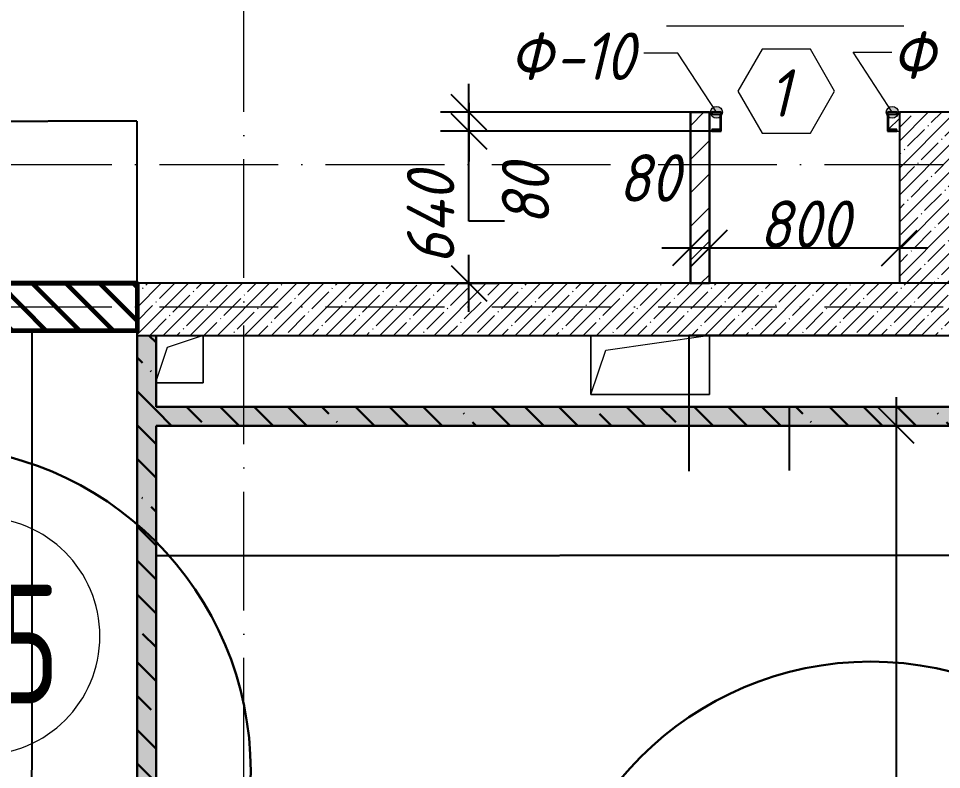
# Model space of a CAD drawing. Header units: millimetres. Extents: x 12986 to 523328, y -9759 to 30092.
# Drawn here: x 155708 to 159595, y 8552 to 11715 of the extents above; entities that cross this region are included whole.
import ezdxf

# ---------------------------------------------------------------- set-up
doc = ezdxf.new("R2010")
doc.units = ezdxf.units.MM
doc.linetypes.add('50_200_ШТРИХ_1Т_ш5_п1_п1_', pattern=[700, 500, -100, 0, -100])
for name, color, linetype, lineweight in [('0) ПГП', 1, 'Continuous', 30), ('1) ПГП Зеленый', 3, 'Continuous', 30), ('2) Расчет', 1, 'Continuous', 30), ('5) Блок ячеистый', 160, 'Continuous', 60), ('A-ANNO-DIMS', 7, 'Continuous', 9), ('A-AREA-IDEN', 7, 'Continuous', 9), ('A-DOOR-IDEN', 7, 'Continuous', 9), ('A-FLOR', 7, 'Continuous', 9), ('A-GENM', 7, 'Continuous', 9), ('A-GENM-1', 7, 'Continuous', 25), ('A-GENM-IDEN', 7, 'Continuous', 9), ('A-WALL-1', 7, 'Continuous', 25), ('A-WALL-PATT-1', 7, 'Continuous', 5), ('A-WALL-PATT-3', 250, 'Continuous', 5), ('Оси-2', 7, '50_200_ШТРИХ_1Т_ш5_п1_п1_', 9)]:
    doc.layers.add(name, color=color, linetype=linetype, lineweight=lineweight)
doc.layers.add('0)Допникки кружки', color=7, linetype='Continuous', plot=False)
for name, color, linetype, lineweight, true_color in [('A-WALL-2', 7, 'Continuous', 13, 0x000000), ('A-WALL-4', 7, 'Continuous', 25, 0x000000), ('A-WALL-5', 7, 'Continuous', 13, 0x008000)]:
    doc.layers.add(name, color=color, linetype=linetype, lineweight=lineweight, true_color=true_color)
doc.styles.add('ISOCPEUR_I_3', font='isocpeui.ttf', dxfattribs={"width": 0.9, "height": 200})
doc.styles.add('СПДС', font='ГОСТ тип А.ttf', dxfattribs={"width": 0.9})
doc.dimstyles.new('ISO-2_0_0_9К_СРЕДНИЙ_1', dxfattribs={"dimscale": 304.8, "dimtxt": 199.196235, "dimasz": 0.492126, "dimexe": 0.393701, "dimexo": 0, "dimgap": 0, "dimtad": 1, "dimdec": 0, "dimzin": 0, "dimdsep": 46, "dimtxsty": 'ISOCPEUR_I_3', "dimblk1": 'OBLIQUE', "dimblk2": 'OBLIQUE', "dimsah": 1, "dimcen": 0.09, "dimdle": 0.393701, "dimazin": 0, "dimtfac": 1, "dimtdec": 4, "dimtix": 1, "dimtmove": 2, "dimatfit": 3, "dimfxl": 1, "dimtvp": 1, "dimtolj": 1, "dimtzin": 0, "dimarcsym": 2})
doc.dimstyles.new('ISO-2_0_0_9К_СРЕДНИЙ_6', dxfattribs={"dimscale": 304.8, "dimtxt": 199.196235, "dimasz": 0.492126, "dimexe": 0.393701, "dimexo": 0, "dimgap": 0, "dimtad": 1, "dimdec": 0, "dimzin": 0, "dimdsep": 46, "dimtxsty": 'ISOCPEUR_I_3', "dimblk1": 'OBLIQUE', "dimblk2": 'OBLIQUE', "dimsah": 1, "dimcen": 0.09, "dimdle": 0.393701, "dimazin": 0, "dimtfac": 1, "dimtdec": 4, "dimtix": 1, "dimtmove": 1, "dimatfit": 3, "dimfxl": 1, "dimtvp": 1, "dimtolj": 1, "dimtzin": 0, "dimarcsym": 2})
doc.dimstyles.new('ISO-2_0_0_9К_СРЕДНИЙ_7', dxfattribs={"dimscale": 304.8, "dimtxt": 199.196235, "dimasz": 0.492126, "dimexe": 0.393701, "dimexo": 0, "dimgap": 0, "dimtad": 1, "dimdec": 0, "dimzin": 0, "dimdsep": 46, "dimtxsty": 'ISOCPEUR_I_3', "dimblk1": 'OBLIQUE', "dimblk2": 'OBLIQUE', "dimsah": 1, "dimcen": 0.09, "dimdle": 0.393701, "dimazin": 0, "dimtfac": 1, "dimtdec": 4, "dimtix": 1, "dimtmove": 0, "dimatfit": 3, "dimfxl": 1, "dimtvp": 1, "dimtolj": 1, "dimtzin": 0, "dimarcsym": 2})
doc.dimstyles.get("Standard").update_dxf_attribs({"dimtxt": 0.18, "dimasz": 0.18, "dimexe": 0.18, "dimexo": 0.0625, "dimgap": 0.09, "dimtad": 0, "dimtih": 1, "dimtoh": 1, "dimdec": 4, "dimzin": 0, "dimdsep": 46, "dimtxsty": 'Standard', "dimcen": 0.09, "dimadec": 0, "dimazin": 0, "dimtfac": 1, "dimtdec": 4, "dimtofl": 0, "dimtmove": 0, "dimatfit": 3, "dimfxl": 1, "dimtolj": 1, "dimtzin": 0, "dimarcsym": 0})
pattern_1 = [(50, (61996.893, 0), (72.873764, -6.37607), [7.62, -83.82]), (355, (61996.89, 0), (-14.09699, 76.422444), [6.096, -67.056]), (100.451, (62002.966, -0.53), (58.776964, 70.04687), [6.476, -71.236]), (46.184, (61996.89, 20.32), (108.43142, -16.817454), [11.43, -125.73]), (96.636, (62005.93, 18.92), (94.961, 98.97089), [9.714, -106.854]), (351.184, (61996.89, 20.32), (94.96227, 98.97018), [9.144, -100.584]), (21, (62007.053, 15.24), (60.64565, -40.906537), [7.62, -83.82]), (326, (62007.05, 15.24), (24.72083, 73.67493), [6.096, -67.056]), (71.451, (62012.11, 11.83), (85.36689, 32.768737), [6.476, -71.236]), (37.5, (61996.893, 0), (1.235525, 33.8224325), [3.353, -62.89, 3.353, -64.719, -67.31]), (37.5, (61996.893, 0), (1.235525, 33.8224325), [-134.315, 3.353, -63.957]), (7.5, (61996.893, 0), (26.728146, 40.072549), [3.353, -35.458, 3.353, -61.366, -25.654]), (7.5, (61996.893, 0), (26.728146, 40.072549), [-103.53, 3.353, -22.301]), (327.5, (61974.236, 0), (54.2363175, -2.292117), [3.353, -22.047, 3.353, -75.895, -105.156]), (327.5, (61974.236, 0), (54.2363175, -2.292117), [-104.648, 3.353, -101.803]), (317.5, (61964.076, 0), (59.25158, 10.17014), [3.353, -29.667, 3.353, -49.276, -74.676]), (317.5, (61964.076, 0), (59.25158, 10.17014), [-85.649, 3.353, -71.323])]
pattern_2 = [(135, (61996.9, 0), (-142.5612, -142.5612), []), (135, (62139.46, 0), (-142.5612, -142.5612), [252.016, -50.403, 3.353, -47.05])]
pattern_3 = [(45, (61996.89, 0), (-57.024626, 57.024626), []), (45, (62053.92, 0), (-57.024626, 57.024626), [100.806, -20.161, 3.353, -16.808])]
pattern_4 = [(45, (61996.89, 0), (-70.71068, 70.71068), [])]

# ---------------------------------------------------------------- blocks, each defined once
blk = doc.blocks.new('AR_Отверстие прямоугольное _в плите_ - AR_Отверстие прямоугольное _в плите_-24484115-АР1_Кладочный план 1 этажа')
at = {"layer": 'A-GENM'}
for p, q in [((-250, 124), (-250, -125)), ((-187.5, 62.5), (243, 124)), ((250, -125), (250, 124)), ((-250, -125), (-187.5, 62.5)), ((-250, -125), (250, -125))]:
    blk.add_line(p, q, dxfattribs=at)
blk = doc.blocks.new('AR_Отверстие прямоугольное _в плите_ - AR_Отверстие прямоугольное _в плите_-V75-АР1_Кладочный план 1 этажа')
at = {"layer": 'A-GENM'}
for p, q in [((-50, 50), (97, 99)), ((100, -100), (100, 99)), ((-98, -94), (-50, 50)), ((-98, -100), (100, -100))]:
    blk.add_line(p, q, dxfattribs=at)
blk = doc.blocks.new('Фахверк_СКБ_Швеллер - Ф-10_1_80х4030_развернут-26980940-АР1_Кладочный план 1 этажа')
at = {"layer": 'A-GENM-1'}
for p, q in [((165, 40), (125, 40)), ((125, 40), (125, -40)), ((165, 32.6), (165, 40)), ((129.5, 32.6), (165, 32.6)), ((129.5, -32.6), (129.5, 32.6)), ((165, -32.6), (129.5, -32.6)), ((165, -40), (165, -32.6)), ((125, -40), (165, -40))]:
    blk.add_line(p, q, dxfattribs=at)
blk = doc.blocks.new('Фахверк_СКБ_Швеллер - Ф-10_80х4030-26973473-АР1_Кладочный план 1 этажа')
at = {"layer": 'A-GENM-1'}
for p, q in [((165, 40), (125, 40)), ((125, 40), (125, -40)), ((165, 32.6), (165, 40)), ((129.5, 32.6), (165, 32.6)), ((129.5, -32.6), (129.5, 32.6)), ((165, -32.6), (129.5, -32.6)), ((165, -40), (165, -32.6)), ((125, -40), (165, -40))]:
    blk.add_line(p, q, dxfattribs=at)
blk = doc.blocks.new('DIMBLOCK201-АР1_Кладочный план 1 этажа')
at = {"layer": 'A-ANNO-DIMS', "color": 0, "lineweight": -2, "transparency": 16777216}
for p, q in [((155456.9, 10600.1), (155456.9, 11283)), ((155457.1, 11282.8), (155831.2, 11282.8)), ((156206.7, 11282.8), (155832.6, 11282.8)), ((156206.9, 10600.1), (156206.9, 11283))]:
    blk.add_line(p, q, dxfattribs=at)
at = {"layer": 'A-ANNO-DIMS', "color": 0, "transparency": 16777216}
for points in [[(155457.1, 11282.8), (155457.1, 11282.8), (155456.9, 11282.8)], [(156206.7, 11282.8), (156206.7, 11282.8), (156206.9, 11282.8)]]:
    blk.add_solid(points, dxfattribs=at)
at = {"layer": 'Defpoints', "color": 0, "transparency": 16777216}
for p in [(156206.9, 11282.8), (155456.9, 10600), (156206.9, 10600)]:
    blk.add_point(p, dxfattribs=at)
at = {"layer": 'A-ANNO-DIMS', "color": 0, "transparency": 16777216, "insert": (155831.9, 11282.8), "char_height": 0.18, "width": 455.087, "attachment_point": 5}
blk.add_mtext('\\A1;749.9999', dxfattribs=at)
blk = doc.blocks.new('DIMBLOCK214-АР1_Кладочный план 1 этажа')
at = {"layer": 'A-ANNO-DIMS', "color": 0, "lineweight": -2, "transparency": 16777216}
for p, q in [((159686.9, 10016.9), (159686.9, 9453)), ((156286.9, 9559.2), (156286.9, 9453)), ((156287.1, 9453.2), (157986.2, 9453.2)), ((159686.7, 9453.2), (157987.6, 9453.2))]:
    blk.add_line(p, q, dxfattribs=at)
at = {"layer": 'A-ANNO-DIMS', "color": 0, "transparency": 16777216}
for points in [[(156287.1, 9453.2), (156287.1, 9453.2), (156286.9, 9453.2)], [(159686.7, 9453.2), (159686.7, 9453.2), (159686.9, 9453.2)]]:
    blk.add_solid(points, dxfattribs=at)
at = {"layer": 'Defpoints', "color": 0, "transparency": 16777216}
for p in [(159686.9, 10017), (156286.9, 9559.3), (159686.9, 9453.2)]:
    blk.add_point(p, dxfattribs=at)
at = {"layer": 'A-ANNO-DIMS', "color": 0, "transparency": 16777216, "insert": (157986.9, 9453.2), "char_height": 0.18, "width": 625.17, "attachment_point": 5}
blk.add_mtext('\\A1;3400.0000', dxfattribs=at)
blk = doc.blocks.new('DIMBLOCK229-АР1_Кладочный план 1 этажа')
at = {"layer": 'A-ANNO-DIMS', "color": 0, "lineweight": -2, "transparency": 16777216}
for p, q in [((155657.3, 10400), (155763.5, 10400)), ((155763.3, 10399.8), (155763.3, 8550.2)), ((155763.3, 6700.2), (155763.3, 8549.8)), ((155657.3, 6700), (155763.5, 6700))]:
    blk.add_line(p, q, dxfattribs=at)
at = {"layer": 'A-ANNO-DIMS', "color": 0, "transparency": 16777216}
for points in [[(155763.3, 10399.8), (155763.3, 10399.8), (155763.3, 10400)], [(155763.3, 6700.2), (155763.3, 6700.2), (155763.3, 6700)]]:
    blk.add_solid(points, dxfattribs=at)
at = {"layer": 'Defpoints', "color": 0, "transparency": 16777216}
for p in [(155657.2, 10400), (155763.3, 10400), (155657.2, 6700)]:
    blk.add_point(p, dxfattribs=at)
at = {"layer": 'A-ANNO-DIMS', "color": 0, "transparency": 16777216, "insert": (155763.3, 8550), "char_height": 0.18, "width": 606.782, "attachment_point": 5}
blk.add_mtext('\\A1;3700.0000', dxfattribs=at)
blk = doc.blocks.new('DIMBLOCK236-АР1_Кладочный план 1 этажа')
at = {"layer": 'A-ANNO-DIMS', "color": 0, "lineweight": -2, "transparency": 16777216}
for p, q in [((159509.9, 10380), (158530, 10380)), ((158530.2, 10379.8), (158530.2, 10080.2)), ((159509.9, 10080), (158530, 10080)), ((158530.2, 10080), (158530.2, 9807.9)), ((158530.2, 9807.9), (158530, 9807.9))]:
    blk.add_line(p, q, dxfattribs=at)
at = {"layer": 'A-ANNO-DIMS', "color": 0, "transparency": 16777216}
for points in [[(158530.1, 10379.8), (158530.2, 10379.8), (158530.2, 10380)], [(158530.1, 10080.2), (158530.2, 10080.2), (158530.2, 10080)]]:
    blk.add_solid(points, dxfattribs=at)
at = {"layer": 'Defpoints', "color": 0, "transparency": 16777216}
for p in [(159509.9, 10380), (158530.2, 10080), (159509.9, 10080)]:
    blk.add_point(p, dxfattribs=at)
at = {"layer": 'A-ANNO-DIMS', "color": 0, "transparency": 16777216, "insert": (158529.7, 9580.3), "char_height": 0.18, "width": 455.087, "attachment_point": 1, "rotation": 90, "line_spacing_factor": 1.149209}
blk.add_mtext('\\A1;300.0000', dxfattribs=at)
blk = doc.blocks.new('DIMBLOCK237-АР1_Кладочный план 1 этажа')
at = {"layer": 'A-ANNO-DIMS', "color": 0, "lineweight": -2, "transparency": 16777216}
for p, q in [((159509.9, 10080), (158953, 10080)), ((158953.2, 10079.8), (158953.2, 10000.2)), ((159509.9, 10000), (158953, 10000)), ((158953.2, 10000), (158953.2, 9810.8)), ((158953.2, 9810.8), (158953, 9810.8))]:
    blk.add_line(p, q, dxfattribs=at)
at = {"layer": 'A-ANNO-DIMS', "color": 0, "transparency": 16777216}
for points in [[(158953.2, 10079.8), (158953.3, 10079.8), (158953.2, 10080)], [(158953.2, 10000.2), (158953.3, 10000.2), (158953.2, 10000)]]:
    blk.add_solid(points, dxfattribs=at)
at = {"layer": 'Defpoints', "color": 0, "transparency": 16777216}
for p in [(159509.9, 10080), (158953.2, 10000), (159509.9, 10000)]:
    blk.add_point(p, dxfattribs=at)
at = {"layer": 'A-ANNO-DIMS', "color": 0, "transparency": 16777216, "insert": (158952.7, 9659.1), "char_height": 0.18, "width": 303.391, "attachment_point": 1, "rotation": 90, "line_spacing_factor": 1.149209}
blk.add_mtext('\\A1;80.0000', dxfattribs=at)
blk = doc.blocks.new('_Oblique')
at = {"color": 0, "linetype": 'ByBlock', "lineweight": -2}
blk.add_line((-0.5, -0.5), (0.5, 0.5), dxfattribs=at)
blk = doc.blocks.new('DIMBLOCK238-АР1_Кладочный план 1 этажа')
at = {"layer": 'A-ANNO-DIMS', "color": 0, "lineweight": -2, "transparency": 16777216}
for p, q in [((159403.9, 10120), (159403.9, 8355)), ((159509.9, 10000), (159283.9, 10000)), ((159403.9, 5510), (159403.9, 7833.3)), ((159509.9, 5630), (159283.9, 5630))]:
    blk.add_line(p, q, dxfattribs=at)
at = {"layer": 'Defpoints', "color": 0, "transparency": 16777216}
for p in [(159509.9, 10000), (159403.9, 5630), (159509.9, 5630)]:
    blk.add_point(p, dxfattribs=at)
at = {"layer": 'A-ANNO-DIMS', "color": 0, "lineweight": -2, "transparency": 16777216, "xscale": 150, "yscale": 150, "zscale": 150}
for p, rotation in [((159403.9, 10000), 90), ((159403.9, 5630), 270)]:
    blk.add_blockref('_Oblique', p, dxfattribs=dict(at, rotation=rotation))
at = {"layer": 'A-ANNO-DIMS', "color": 0, "transparency": 16777216, "insert": (159142.6, 7781.6), "char_height": 200, "width": 625.17, "attachment_point": 1, "rotation": 90, "line_spacing_factor": 1.149209, "style": 'ISOCPEUR_I_3'}
blk.add_mtext('\\A1;4370', dxfattribs=at)
blk = doc.blocks.new('AAR_СКБ_Марка_Двери_Перемычка и проем - Марка перемычки и проема-25306769-АР1_Кладочный план 1 этажа')
at = {"layer": 'A-DOOR-IDEN'}
for p, q in [((-5, 0), (5, 0)), ((-0.968, -0.984), (-1.986, -2.747)), ((1.067, -0.984), (-0.968, -0.984)), ((2.085, -2.747), (1.067, -0.984)), ((-1.986, -2.747), (-0.968, -4.509)), ((1.067, -4.509), (2.085, -2.747)), ((-0.968, -4.509), (1.067, -4.509))]:
    blk.add_line(p, q, dxfattribs=at)
blk = doc.blocks.new('DIMBLOCK821-АР1_Кладочный план 1 этажа')
at = {"layer": 'A-ANNO-DIMS', "color": 0, "lineweight": -2, "transparency": 16777216}
for p, q in [((157604.4, 11360), (157604.4, 11112.6)), ((158626.9, 11240), (157484.4, 11240)), ((157604.4, 10480), (157604.4, 10720)), ((157498.4, 10600), (157724.4, 10600))]:
    blk.add_line(p, q, dxfattribs=at)
at = {"layer": 'Defpoints', "color": 0, "transparency": 16777216}
for p in [(157604.4, 11240), (158626.9, 11240), (157498.4, 10600)]:
    blk.add_point(p, dxfattribs=at)
at = {"layer": 'A-ANNO-DIMS', "color": 0, "lineweight": -2, "transparency": 16777216, "xscale": 150, "yscale": 150, "zscale": 150}
for p, rotation in [((157604.4, 11240), 90), ((157604.4, 10600), 270)]:
    blk.add_blockref('_Oblique', p, dxfattribs=dict(at, rotation=rotation))
at = {"layer": 'A-ANNO-DIMS', "color": 0, "transparency": 16777216, "insert": (157343.1, 10679.6), "char_height": 200, "width": 473.474, "attachment_point": 1, "rotation": 90, "line_spacing_factor": 1.149209, "style": 'ISOCPEUR_I_3'}
blk.add_mtext('\\A1;640', dxfattribs=at)
blk = doc.blocks.new('DIMBLOCK822-АР1_Кладочный план 1 этажа')
at = {"layer": 'A-ANNO-DIMS', "color": 0, "lineweight": -2, "transparency": 16777216}
for p, q in [((157604.4, 11120), (157604.4, 11440)), ((158536.9, 11320), (157484.4, 11320)), ((158626.9, 11240), (157484.4, 11240)), ((157604.4, 10861.4), (157604.4, 11240)), ((157754.4, 10861.4), (157604.4, 10861.4))]:
    blk.add_line(p, q, dxfattribs=at)
at = {"layer": 'Defpoints', "color": 0, "transparency": 16777216}
for p in [(157604.4, 11320), (158536.9, 11320), (158626.9, 11240)]:
    blk.add_point(p, dxfattribs=at)
at = {"layer": 'A-ANNO-DIMS', "color": 0, "lineweight": -2, "transparency": 16777216, "xscale": 150, "yscale": 150, "zscale": 150}
for p, rotation in [((157604.4, 11320), 90), ((157604.4, 11240), 270)]:
    blk.add_blockref('_Oblique', p, dxfattribs=dict(at, rotation=rotation))
at = {"layer": 'A-ANNO-DIMS', "color": 0, "transparency": 16777216, "insert": (157743, 10843), "char_height": 200, "width": 303.391, "attachment_point": 1, "rotation": 90, "line_spacing_factor": 1.149209, "style": 'ISOCPEUR_I_3'}
blk.add_mtext('\\A1;80', dxfattribs=at)
blk = doc.blocks.new('DIMBLOCK823-АР1_Кладочный план 1 этажа')
at = {"layer": 'A-ANNO-DIMS', "color": 0, "lineweight": -2, "transparency": 16777216}
for p, q in [((158536.9, 10854.7), (158536.9, 10628.6)), ((158616.9, 10854.7), (158616.9, 10628.6)), ((158416.9, 10748.6), (158736.9, 10748.6))]:
    blk.add_line(p, q, dxfattribs=at)
at = {"layer": 'Defpoints', "color": 0, "transparency": 16777216}
for p in [(158536.9, 10854.7), (158616.9, 10854.7), (158616.9, 10748.6)]:
    blk.add_point(p, dxfattribs=at)
at = {"layer": 'A-ANNO-DIMS', "color": 0, "lineweight": -2, "transparency": 16777216, "xscale": 150, "yscale": 150, "zscale": 150, "rotation": 180}
blk.add_blockref('_Oblique', (158536.9, 10748.6), dxfattribs=at)
at = {"layer": 'A-ANNO-DIMS', "color": 0, "lineweight": -2, "transparency": 16777216, "xscale": 150, "yscale": 150, "zscale": 150}
blk.add_blockref('_Oblique', (158616.9, 10748.6), dxfattribs=at)
at = {"layer": 'A-ANNO-DIMS', "color": 0, "transparency": 16777216, "insert": (158233.3, 11143.3), "char_height": 200, "width": 303.391, "attachment_point": 1, "line_spacing_factor": 1.149209, "style": 'ISOCPEUR_I_3'}
blk.add_mtext('\\A1;80', dxfattribs=at)
blk = doc.blocks.new('DIMBLOCK824-АР1_Кладочный план 1 этажа')
at = {"layer": 'A-ANNO-DIMS', "color": 0, "lineweight": -2, "transparency": 16777216}
for p, q in [((158616.9, 10854.7), (158616.9, 10628.6)), ((159416.9, 10854.7), (159416.9, 10628.6)), ((158496.9, 10748.6), (159536.9, 10748.6))]:
    blk.add_line(p, q, dxfattribs=at)
at = {"layer": 'Defpoints', "color": 0, "transparency": 16777216}
for p in [(158616.9, 10854.7), (159416.9, 10854.7), (159416.9, 10748.6)]:
    blk.add_point(p, dxfattribs=at)
at = {"layer": 'A-ANNO-DIMS', "color": 0, "lineweight": -2, "transparency": 16777216, "xscale": 150, "yscale": 150, "zscale": 150, "rotation": 180}
blk.add_blockref('_Oblique', (158616.9, 10748.6), dxfattribs=at)
at = {"layer": 'A-ANNO-DIMS', "color": 0, "lineweight": -2, "transparency": 16777216, "xscale": 150, "yscale": 150, "zscale": 150}
blk.add_blockref('_Oblique', (159416.9, 10748.6), dxfattribs=at)
at = {"layer": 'A-ANNO-DIMS', "color": 0, "transparency": 16777216, "insert": (159016.9, 10848.6), "char_height": 200, "width": 455.087, "attachment_point": 5, "style": 'ISOCPEUR_I_3'}
blk.add_mtext('\\A1;800', dxfattribs=at)
blk = doc.blocks.new('Марка_Помещения - Номер-25198446-Объем проектирования 1 этажа')
at = {"layer": 'A-AREA-IDEN'}
for start, end in [(360, 180), (180, 360)]:
    blk.add_arc((0, 0), 2.5, start, end, dxfattribs=at)

msp = doc.modelspace()

# ---------------------------------------------------------------- hatches: boundary and pattern name
at = {"layer": '0) ПГП'}
h = msp.add_hatch(dxfattribs=at)
h.set_pattern_fill('FP_16', color=256, style=0, pattern_type=2)
h.set_pattern_definition(pattern_1)
h.paths.add_polyline_path([(156286.89328, 5400.00001), (156286.89328, 10380.00001), (156206.89328, 10380.00001), (156206.89328, 5400.00001)], flags=0)
h = msp.add_hatch(dxfattribs=at)
h.set_pattern_fill('FP_17', color=256, style=0, pattern_type=2)
h.set_pattern_definition(pattern_2)
h.paths.add_polyline_path([(156286.89328, 5400.00001), (156286.89328, 10380.00001), (156206.89328, 10380.00001), (156206.89328, 5400.00001)], flags=0)
h = msp.add_hatch(dxfattribs=at)
h.set_pattern_fill('FP_16', color=256, style=0, pattern_type=2)
h.set_pattern_definition(pattern_1)
h.paths.add_polyline_path([(163076.89334, 10000.00001), (163076.89334, 10080.00001), (159686.89328, 10080.00001), (159686.89328, 10000.00001), (160584.14922, 10000.00001)], flags=0)
h.paths.add_polyline_path([(159646.89328, 10000.00001), (159646.89328, 10007.40001), (159682.39328, 10007.40001), (159682.39328, 10072.60001), (159646.89328, 10072.60001), (159646.89328, 10080.00001), (156286.89328, 10080.00001), (156286.89328, 10000.00001), (157519.61797, 10000.00001)], flags=0)
h = msp.add_hatch(dxfattribs=at)
h.set_pattern_fill('FP_17', color=256, style=0, pattern_type=2)
h.set_pattern_definition(pattern_2)
h.paths.add_polyline_path([(163076.89334, 10000.00001), (163076.89334, 10080.00001), (159686.89328, 10080.00001), (159686.89328, 10000.00001), (160584.14922, 10000.00001)], flags=0)
h.paths.add_polyline_path([(159646.89328, 10000.00001), (159646.89328, 10007.40001), (159682.39328, 10007.40001), (159682.39328, 10072.60001), (159646.89328, 10072.60001), (159646.89328, 10080.00001), (156286.89328, 10080.00001), (156286.89328, 10000.00001), (157519.61797, 10000.00001)], flags=0)
at = {"layer": '5) Блок ячеистый'}
h = msp.add_hatch(dxfattribs=at)
h.set_pattern_fill('FP_3', color=256, style=0, pattern_type=2)
h.set_pattern_definition([(135, (61996.89, 0), (-70.71068, -70.71068), [])])
h.paths.add_polyline_path([(169126.89328, 10400.00001), (169126.89328, 10600.00001), (167096.89328, 10600.00001), (167096.89328, 10400.00001), (167165.89328, 10400.00001)], flags=0)
h.paths.add_polyline_path([(163648.68047, 10400.00001), (165646.89328, 10400.00001), (165646.89328, 10600.00001), (163606.89328, 10600.00001), (163606.89328, 10400.00001)], flags=0)
h.paths.add_polyline_path([(154026.89328, 10400.00001), (154506.89334, 10400.00001), (154506.89334, 10600.00001), (153406.89328, 10600.00001), (153406.89328, 10400.00001), (153946.89328, 10400.00001)], flags=0)
h.paths.add_polyline_path([(155456.89334, 10400.00001), (156206.89328, 10400.00001), (156206.89328, 10600.00001), (155456.89334, 10600.00001), (155456.89334, 10469.00001)], flags=0)
h.paths.add_polyline_path([(151887.89328, 10400.00001), (151956.89328, 10400.00001), (151956.89328, 10600.00001), (151606.89328, 10600.00001), (151606.89328, 10400.00001)], flags=0)
at = {"layer": 'A-GENM-IDEN'}
h = msp.add_hatch(color=256, dxfattribs=at)
edge = h.paths.add_edge_path(flags=0)
edge.add_arc((158646.89327, 11320.00001), 25, 0, 360)
h = msp.add_hatch(color=256, dxfattribs=at)
edge = h.paths.add_edge_path(flags=0)
edge.add_arc((159386.89327, 11320.00001), 25, 0, 360)
at = {"layer": 'A-WALL-PATT-1'}
h = msp.add_hatch(dxfattribs=at)
h.set_pattern_fill('FP_1', color=256, style=0, pattern_type=2)
h.set_pattern_definition(pattern_3)
h.paths.add_polyline_path([(159416.89327, 10600.00001), (159636.89327, 10600.00001), (159636.89327, 11320.00001), (159416.89327, 11320.00001), (159416.89327, 10848.56632)], flags=0)
h = msp.add_hatch(dxfattribs=at)
h.set_pattern_fill('FP_1', color=256, style=0, pattern_type=2)
h.set_pattern_definition(pattern_3)
h.paths.add_polyline_path([(163606.89328, 10380.00001), (163606.89328, 10600.00001), (156206.89328, 10600.00001), (156206.89328, 10380.00001), (160584.14922, 10380.00001)], flags=0)
at = {"layer": 'A-WALL-PATT-3'}
h = msp.add_hatch(dxfattribs=at)
h.set_pattern_fill('FP_15', color=256, style=0, pattern_type=2)
h.set_pattern_definition(pattern_4)
h.paths.add_polyline_path([(158616.89328, 11240.00001), (158626.89327, 11240.00001), (158626.89327, 11247.40001), (158662.39327, 11247.40001), (158662.26827, 11312.60001), (158626.89327, 11312.60001), (158626.89327, 11320.00001), (158536.89328, 11320.00001), (158536.89328, 11240.00001)], flags=0)
h.paths.add_polyline_path([(159406.89327, 11240.00001), (159416.89327, 11240.00001), (159416.89327, 11320.00001), (159406.89327, 11320.00001), (159406.89327, 11312.60001), (159371.39327, 11312.60001), (159371.39327, 11247.40001), (159406.89327, 11247.40001)], flags=0)
h = msp.add_hatch(dxfattribs=at)
h.set_pattern_fill('FP_15', color=256, style=0, pattern_type=2)
h.set_pattern_definition(pattern_4)
h.paths.add_polyline_path([(158536.89328, 10600.00001), (158616.89328, 10600.00001), (158616.89328, 11240.00001), (158536.89328, 11240.00001), (158536.89328, 10848.56632)], flags=0)

# ---------------------------------------------------------------- linework, layer by layer
at = {"layer": '0) ПГП'}
for p, q in [((156286.89328, 10080.00001), (156286.89328, 10380.00001)), ((156286.89328, 5400.00001), (156286.89328, 10000.00001)), ((156286.89328, 10000.00001), (159646.89328, 10000.00001))]:
    msp.add_line(p, q, dxfattribs=at)
at = {"layer": '0)Допникки кружки', "color": 6, "lineweight": 30}
for centre in [(155316.27891, 8544.79063), (159296.38563, 7637.11675)]:
    msp.add_circle(centre, 1369.38563, dxfattribs=at)
at = {"layer": '1) ПГП Зеленый'}
msp.add_lwpolyline([(158616.89328, 10600.00001), (158536.89328, 10600.00001), (158536.89328, 11320.00001), (158616.89328, 11320.00001)], close=True, dxfattribs=at)
at = {"layer": '2) Расчет'}
for p, q in [((156206.89328, 10380.00001), (156206.89328, 6700.00001)), ((159646.89328, 10080.00001), (156286.89328, 10080.00001))]:
    msp.add_line(p, q, dxfattribs=at)
at = {"layer": '5) Блок ячеистый'}
msp.add_line((156206.89328, 10600.00001), (155525.89334, 10600.00001), dxfattribs=at)
msp.add_lwpolyline([(155456.89334, 10600.00001), (156206.89328, 10600.00001), (156206.89328, 10400.00001), (155456.89334, 10400.00001)], close=True, dxfattribs=at)
at = {"layer": 'A-FLOR'}
for p, q in [((156484.89328, 10380.00001), (156484.89328, 10181.00001)), ((158117.89334, 10131.00001), (158117.89334, 10380.00001)), ((158617.89334, 10380.00001), (158617.89334, 10131.00001)), ((156484.89328, 10181.00001), (156286.89328, 10181.00001)), ((158617.89334, 10131.00001), (158117.89334, 10131.00001))]:
    msp.add_line(p, q, dxfattribs=at)
at = {"layer": 'A-GENM-IDEN'}
for p, q in [((158483.94965, 11568.47255), (158341.00603, 11568.47255)), ((158646.89327, 11320.00001), (158483.94965, 11568.47255)), ((159222.59119, 11572.91069), (159385.15282, 11572.91069)), ((159386.89327, 11320.00001), (159222.59119, 11572.91069))]:
    msp.add_line(p, q, dxfattribs=at)
for centre in [(158646.89327, 11320.00001), (159386.89327, 11320.00001)]:
    msp.add_circle(centre, 25, dxfattribs=at)
at = {"layer": 'A-WALL-1'}
for p, q in [((159416.89327, 11320.00001), (159416.89327, 10600.00001)), ((159636.89327, 11320.00001), (159416.89327, 11320.00001)), ((163606.89328, 10600.00001), (156206.89328, 10600.00001)), ((156206.89328, 10380.00001), (163606.89328, 10380.00001))]:
    msp.add_line(p, q, dxfattribs=at)
at = {"layer": 'A-WALL-2'}
msp.add_line((155525.89334, 10400.00001), (156206.89328, 10400.00001), dxfattribs=at)
at = {"layer": 'A-WALL-4'}
msp.add_line((156206.89328, 10380.00001), (156206.89328, 10600.00001), dxfattribs=at)
at = {"layer": 'A-WALL-5'}
for p, q in [((158626.89327, 11320.00001), (158536.89328, 11320.00001)), ((158536.89328, 11320.00001), (158536.89328, 10600.00001)), ((159416.89327, 11320.00001), (159406.89327, 11320.00001)), ((158616.89328, 11240.00001), (158626.89327, 11240.00001)), ((158616.89328, 10600.00001), (158616.89328, 11240.00001)), ((159406.89327, 11240.00001), (159416.89327, 11240.00001))]:
    msp.add_line(p, q, dxfattribs=at)
at = {"layer": 'Оси-2'}
for p, q in [((156656.89325, -4080), (156656.89325, 28636.94316)), ((57586.89328, 11100), (187948.52131, 11100)), ((57586.89328, 10500), (187948.52131, 10500))]:
    msp.add_line(p, q, dxfattribs=at)

# ---------------------------------------------------------------- block references
at = {"layer": 'A-AREA-IDEN', "xscale": 199.9999999999999, "yscale": 199.9999999999999, "zscale": 199.9999999999999}
msp.add_blockref('Марка_Помещения - Номер-25198446-Объем проектирования 1 этажа', (155550.4853, 9113.63349), dxfattribs=at)
at = {"layer": 'A-DOOR-IDEN', "xscale": 99.99999999999993, "yscale": 99.99999999999993, "zscale": 99.99999999999993}
msp.add_blockref('AAR_СКБ_Марка_Двери_Перемычка и проем - Марка перемычки и проема-25306769-АР1_Кладочный план 1 этажа', (158936.00648, 11683.6223), dxfattribs=at)
at = {"layer": 'A-GENM'}
for name, p in [('AR_Отверстие прямоугольное _в плите_ - AR_Отверстие прямоугольное _в плите_-V75-АР1_Кладочный план 1 этажа', (156384.89328, 10281.00001)), ('AR_Отверстие прямоугольное _в плите_ - AR_Отверстие прямоугольное _в плите_-24484115-АР1_Кладочный план 1 этажа', (158367.89334, 10256.00001))]:
    msp.add_blockref(name, p, dxfattribs=at)
at = {"layer": 'A-GENM-1', "rotation": 180}
msp.add_blockref('Фахверк_СКБ_Швеллер - Ф-10_80х4030-26973473-АР1_Кладочный план 1 этажа', (158791.89327, 11280.00001), dxfattribs=at)
at = {"layer": 'A-GENM-1'}
msp.add_blockref('Фахверк_СКБ_Швеллер - Ф-10_1_80х4030_развернут-26980940-АР1_Кладочный план 1 этажа', (159241.89327, 11280.00001), dxfattribs=at)

# ---------------------------------------------------------------- texts
at = {"layer": 'A-AREA-IDEN', "insert": (155066.719, 9330.7521), "char_height": 500, "width": 1212.1515, "attachment_point": 1, "style": 'СПДС'}
msp.add_mtext('1.65', dxfattribs=at)
at = {"layer": 'A-DOOR-IDEN', "insert": (158867.35795, 11500.98092), "char_height": 200, "width": 115.443, "attachment_point": 1, "style": 'ISOCPEUR_I_3'}
msp.add_mtext('\\fISOCPEUR|b0|i1|c204|p34|;\\W.9;1', dxfattribs=at)
at = {"layer": 'A-GENM-IDEN', "char_height": 200, "attachment_point": 1, "style": 'ISOCPEUR_I_3'}
for s, insert, width in [('\\fISOCPEUR|b0|i1|c204|p34|;\\W.9;Ф', (159385.15282, 11660.52527), 230.886), ('\\fISOCPEUR|b0|i1|c204|p34|;\\W.9;Ф', (157775.6028, 11656.08713), 230.886), ('-10', (157966.1028, 11656.08713), 432.91125)]:
    msp.add_mtext(s, dxfattribs=dict(at, insert=insert, width=width))

# ---------------------------------------------------------------- dimensions: what is measured, and where the dimension line sits
at = {"layer": 'A-ANNO-DIMS'}
for base, p1, p2, dimstyle, override, picture, middle in [((157604.4323, 11320.00001), (158626.89327, 11240.00001), (158536.89328, 11320.00001), 'ISO-2_0_0_9К_СРЕДНИЙ_6', {"dimpost": '<>', "dimfxl": 120.415942}, 'DIMBLOCK822-АР1_Кладочный план 1 этажа', (157824.83599, 10861.35099)), ((157604.4323, 11240.00001), (157498.36629, 10600.00001), (158626.89327, 11240.00001), 'ISO-2_0_0_9К_СРЕДНИЙ_1', {"dimpost": '<>', "dimfxl": 1297.371632}, 'DIMBLOCK821-АР1_Кладочный план 1 этажа', (157476.47449, 10916.29028)), ((159403.87638, 5629.99996), (159509.9424, 10000.00001), (159509.9424, 5629.99996), 'ISO-2_0_0_9К_СРЕДНИЙ_1', {"dimpost": '<>', "dimfxl": 4370.000042}, 'DIMBLOCK238-АР1_Кладочный план 1 этажа', (159275.91857, 8094.14479))]:
    dim = msp.add_linear_dim(base=base, p1=p1, p2=p2, angle=90, dimstyle=dimstyle, override=override, dxfattribs=at)
    dim.commit()
    dim.dimension.update_dxf_attribs({"geometry": picture, "text_midpoint": middle, "dimtype": 160, "text_rotation": 90})
for base, p1, p2, picture, middle in [((156206.89328, 11282.79772), (155456.89334, 10600.00001), (156206.89328, 10600.00001), 'DIMBLOCK201-АР1_Кладочный план 1 этажа', (155831.89331, 11282.79772)), ((159686.89328, 9453.19661), (156286.89328, 9559.26263), (159686.89328, 10016.95201), 'DIMBLOCK214-АР1_Кладочный план 1 этажа', (157986.89328, 9453.19661))]:
    dim = msp.add_linear_dim(base=base, p1=p1, p2=p2, dimstyle='Standard', dxfattribs=at)
    dim.commit()
    dim.dimension.update_dxf_attribs({"geometry": picture, "text_midpoint": middle})
dim = msp.add_linear_dim(base=(158616.89328, 10748.63453), p1=(158536.89328, 10854.70055), p2=(158616.89328, 10854.70055), dimstyle='ISO-2_0_0_9К_СРЕДНИЙ_6', override={"dimpost": '<>', "dimfxl": 80}, dxfattribs=at)
dim.commit()
dim.dimension.update_dxf_attribs({"geometry": 'DIMBLOCK823-АР1_Кладочный план 1 этажа', "text_midpoint": (158384.99788, 10876.59235), "dimtype": 160})
dim = msp.add_linear_dim(base=(159416.89327, 10748.63453), p1=(158616.89328, 10854.70055), p2=(159416.89327, 10854.70055), dimstyle='ISO-2_0_0_9К_СРЕДНИЙ_7', override={"dimpost": '<>', "dimfxl": 799.999995}, dxfattribs=at)
dim.commit()
dim.dimension.update_dxf_attribs({"geometry": 'DIMBLOCK824-АР1_Кладочный план 1 этажа', "text_midpoint": (159016.89327, 10848.63453)})
dim = msp.add_linear_dim(base=(155763.2883, 10400.00001), p1=(155657.22228, 6700.00001), p2=(155657.22228, 10400.00001), angle=90, dimstyle='Standard', dxfattribs=at)
dim.commit()
dim.dimension.update_dxf_attribs({"geometry": 'DIMBLOCK229-АР1_Кладочный план 1 этажа', "text_midpoint": (155763.2883, 8550.00001)})
for base, p1, p2, picture, middle in [((158530.17361, 10080.00001), (159509.9424, 10380.00001), (159509.9424, 10080.00001), 'DIMBLOCK236-АР1_Кладочный план 1 этажа', (158529.78361, 9807.87992)), ((158953.22073, 10000.00001), (159509.9424, 10080.00001), (159509.9424, 10000.00001), 'DIMBLOCK237-АР1_Кладочный план 1 этажа', (158952.83073, 9810.76328))]:
    dim = msp.add_linear_dim(base=base, p1=p1, p2=p2, angle=90, dimstyle='Standard', dxfattribs=at)
    dim.commit()
    dim.dimension.update_dxf_attribs({"geometry": picture, "text_midpoint": middle, "dimtype": 160, "text_rotation": 90})

doc.saveas('drawing.dxf')
